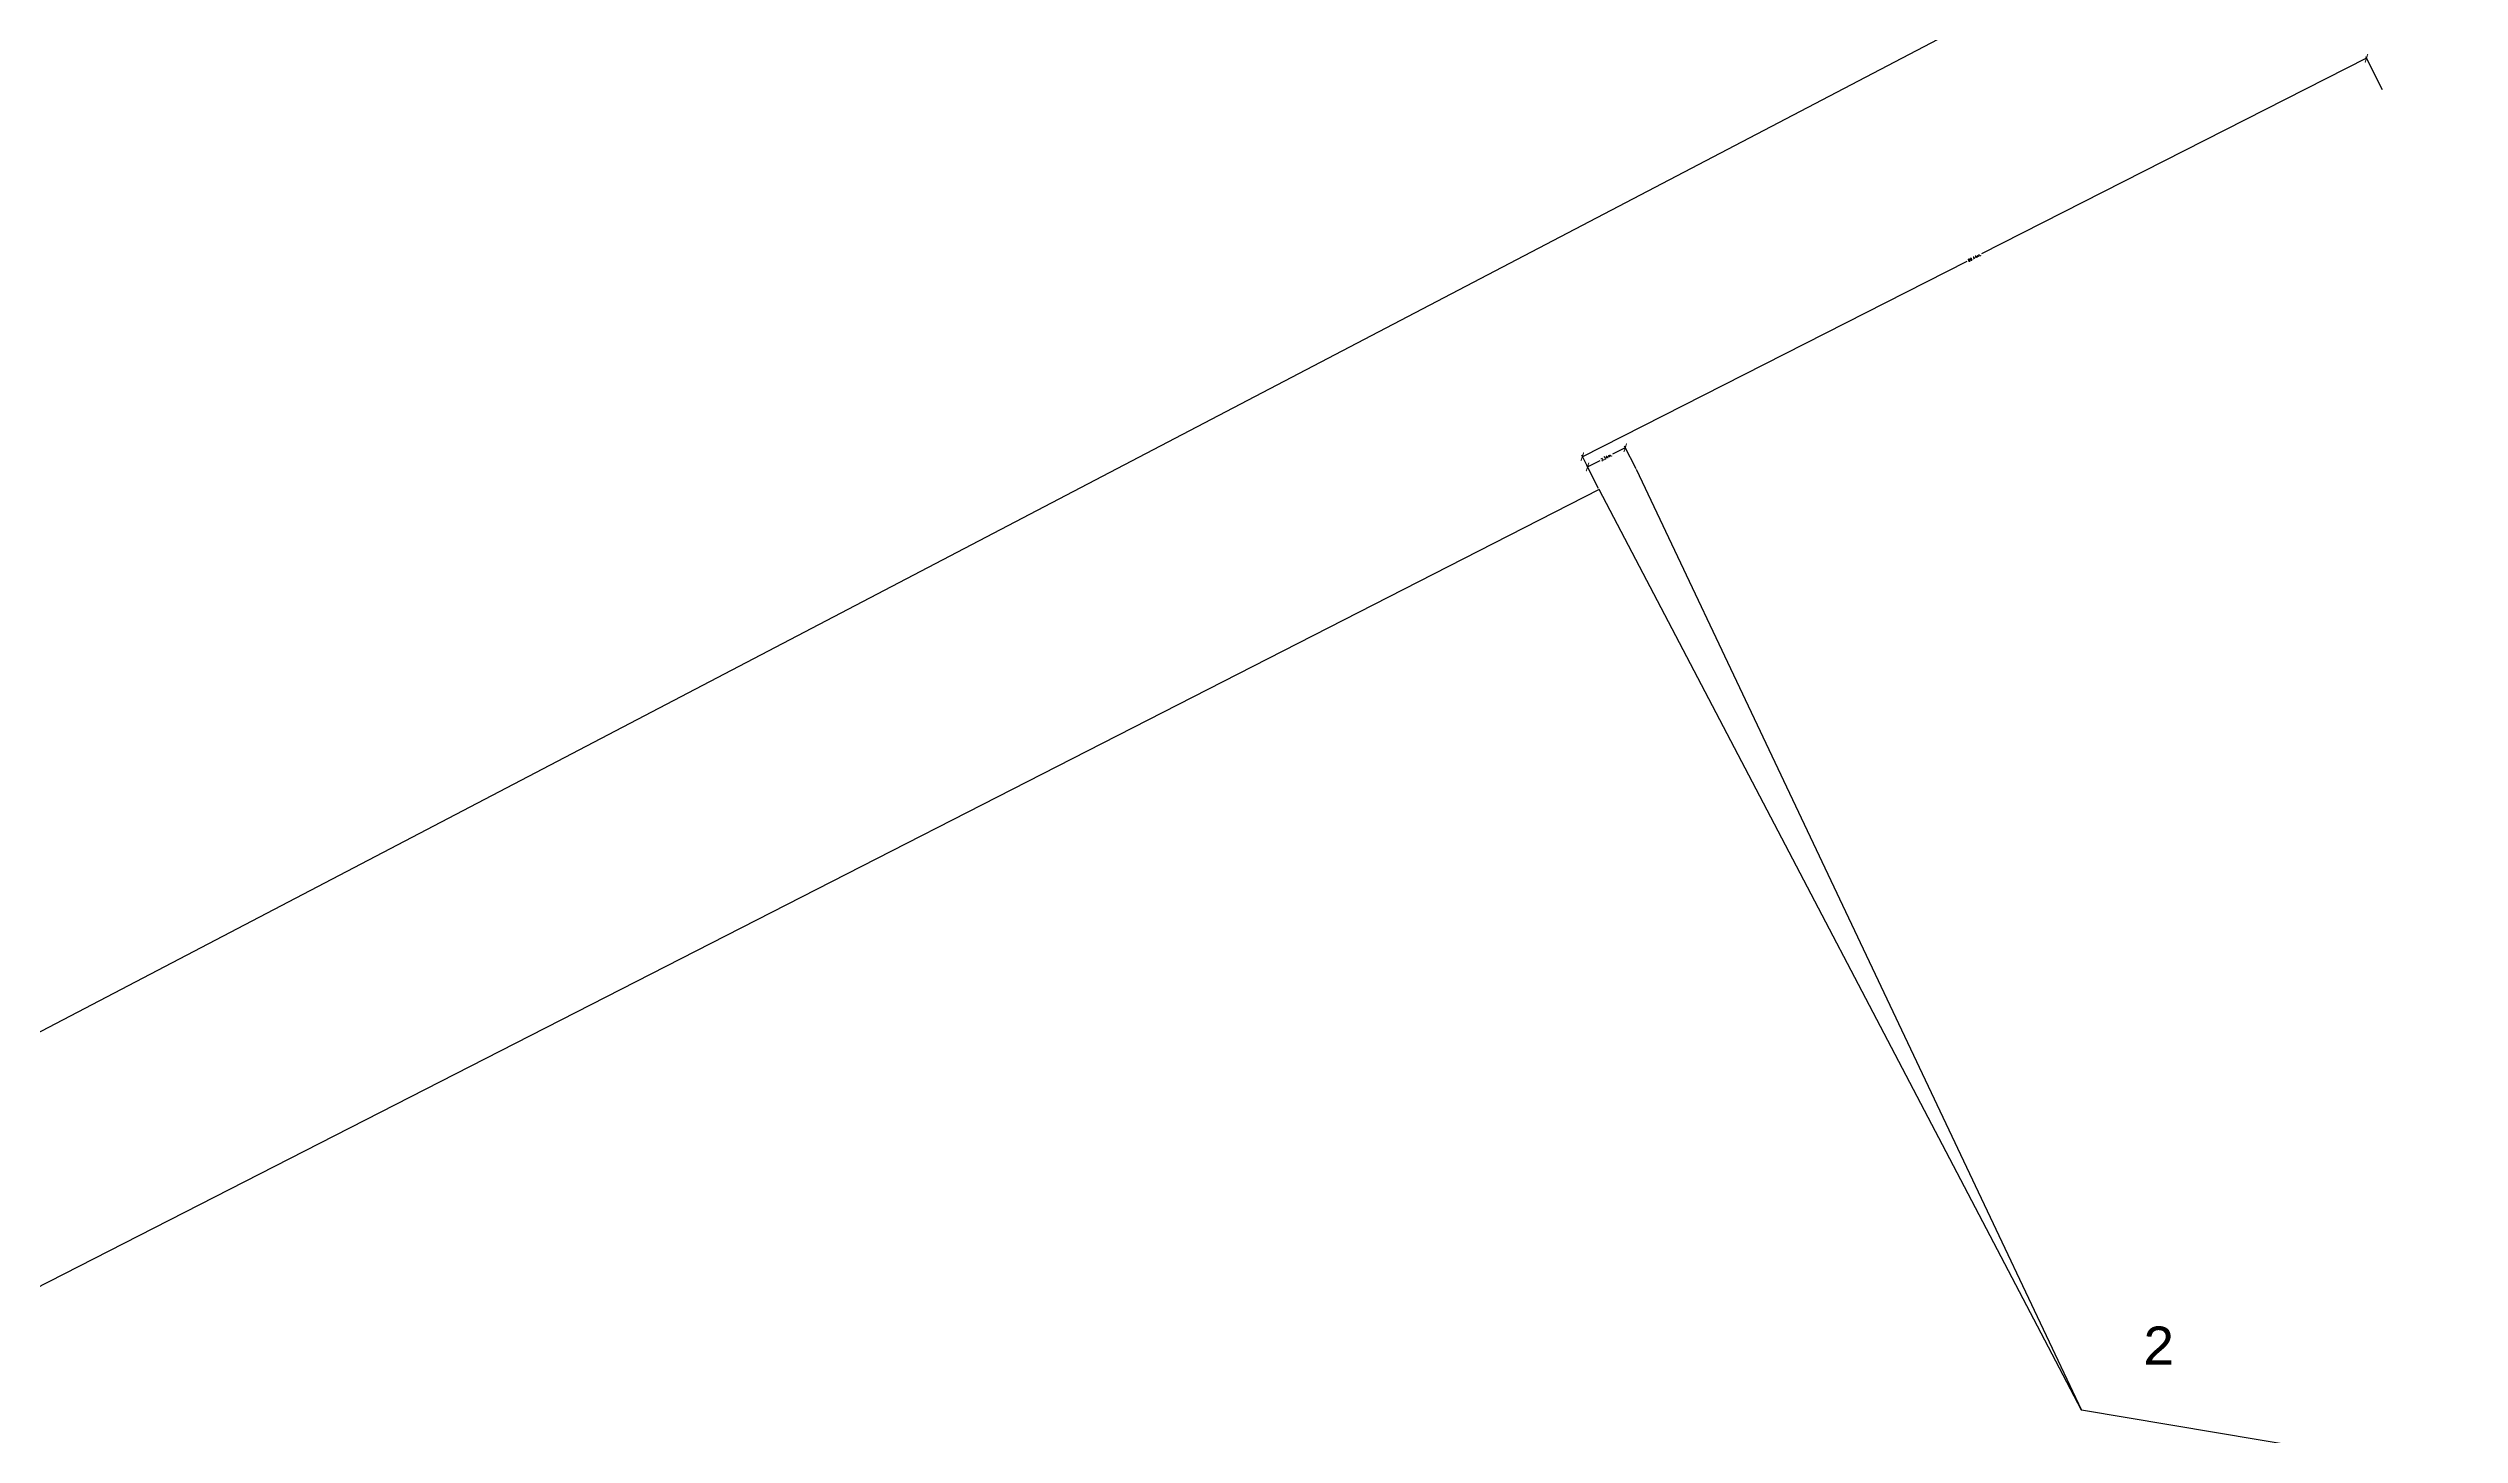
# Model space of a CAD drawing. Header units: millimetres. Extents: x 553705 to 560987, y 1303667 to 1309938.
# Drawn here: x 556536.2 to 556726.5, y 1306620.6 to 1306730.1 of the extents above; entities that cross this region are included whole.
import ezdxf

# ---------------------------------------------------------------- set-up
doc = ezdxf.new("R2010")
doc.units = ezdxf.units.MM
doc.header["$PDMODE"] = 35
doc.header["$PDSIZE"] = 0.5
for name, color, linetype in [('2', 7, 'Continuous'), ('CVL_CUADCON_TIT', 1, 'Continuous'), ('CVL_PUNTO_NUM', 2, 'Continuous')]:
    doc.layers.add(name, color=color, linetype=linetype)
doc.styles.add('MONOTXT4', font='Monotxt4.shx')
doc.styles.add('ROMANS', font='ROMANS', dxfattribs={"height": 0.2})
doc.dimstyles.new('STANDARD$0', dxfattribs={"dimtxt": 0.6, "dimasz": 0.5, "dimexe": 0.125, "dimexo": 0.000625, "dimgap": 0.0625, "dimtad": 0, "dimzin": 1, "dimdsep": 46, "dimtxsty": 'ROMANS', "dimblk1": 'ARCHTICK', "dimblk2": 'ARCHTICK', "dimsah": 1, "dimcen": 2.5, "dimclrd": 1, "dimclre": 1, "dimclrt": 30, "dimaunit": 1, "dimadec": 0, "dimazin": 0, "dimtfac": 1, "dimtix": 1, "dimtofl": 0, "dimtmove": 1, "dimatfit": 3, "dimldrblk": 'ARCHTICK', "dimfxl": 1, "dimtolj": 1, "dimtzin": 1, "dimarcsym": 0})

# ---------------------------------------------------------------- blocks, each defined once
blk = doc.blocks.new('_ARCHTICK')
at = {"color": 0, "linetype": 'ByBlock', "const_width": 0.15}
blk.add_lwpolyline([(-0.5, -0.5), (0.5, 0.5)], dxfattribs=at)
blk = doc.blocks.new('*D398')
at = {"layer": 'CVL_CUADCON_TIT', "color": 1, "lineweight": -2, "ltscale": 0.5, "transparency": 16777216}
for p, q in [((556658.53, 1306695.31), (556657.61, 1306697.11)), ((556657.67, 1306697), (556658.67, 1306697.51)), ((556660.65, 1306698.52), (556659.65, 1306698.01)), ((556661.51, 1306696.84), (556660.59, 1306698.63))]:
    blk.add_line(p, q, dxfattribs=at)
at = {"layer": 'Defpoints', "color": 0, "lineweight": 30, "ltscale": 0.5, "transparency": 16777216}
for p in [(556660.65, 1306698.52), (556658.53, 1306695.31), (556661.51, 1306696.83)]:
    blk.add_point(p, dxfattribs=at)
at = {"layer": 'CVL_CUADCON_TIT', "color": 1, "lineweight": -2, "ltscale": 0.5, "transparency": 16777216, "xscale": 0.5, "yscale": 0.5, "zscale": 0.5}
for p, rotation in [((556660.65, 1306698.52), 27.08625876876549), ((556657.67, 1306697), 207.0862587687655)]:
    blk.add_blockref('_ARCHTICK', p, dxfattribs=dict(at, rotation=rotation))
at = {"layer": 'CVL_CUADCON_TIT', "color": 30, "lineweight": 30, "ltscale": 0.5, "transparency": 16777216, "insert": (556659.16, 1306697.76), "char_height": 0.2, "attachment_point": 5, "rotation": 27.0863, "style": 'ROMANS'}
blk.add_mtext('\\A1;3.34m.', dxfattribs=at)
blk = doc.blocks.new('*D399')
at = {"layer": 'CVL_CUADCON_TIT', "color": 1, "lineweight": -2, "ltscale": 0.5, "transparency": 16777216}
for p, q in [((556719.16, 1306729.28), (556688.78, 1306713.84)), ((556720.43, 1306726.79), (556719.1, 1306729.39)), ((556657.26, 1306697.81), (556687.64, 1306713.25)), ((556658.53, 1306695.31), (556657.21, 1306697.92))]:
    blk.add_line(p, q, dxfattribs=at)
at = {"layer": 'Defpoints', "color": 0, "lineweight": 30, "ltscale": 0.5, "transparency": 16777216}
for p in [(556719.16, 1306729.28), (556720.43, 1306726.79), (556658.53, 1306695.31)]:
    blk.add_point(p, dxfattribs=at)
at = {"layer": 'CVL_CUADCON_TIT', "color": 1, "lineweight": -2, "ltscale": 0.5, "transparency": 16777216, "xscale": 0.5, "yscale": 0.5, "zscale": 0.5}
for p, rotation in [((556719.16, 1306729.28), 26.95353431767596), ((556657.26, 1306697.81), 206.9535343176759)]:
    blk.add_blockref('_ARCHTICK', p, dxfattribs=dict(at, rotation=rotation))
at = {"layer": 'CVL_CUADCON_TIT', "color": 30, "lineweight": 30, "ltscale": 0.5, "transparency": 16777216, "insert": (556688.21, 1306713.54), "char_height": 0.2, "attachment_point": 5, "rotation": 26.9535, "style": 'ROMANS'}
blk.add_mtext('\\A1;69.44m.', dxfattribs=at)

msp = doc.modelspace()

# ---------------------------------------------------------------- linework, layer by layer
at = {"layer": '2', "color": 1, "linetype": 'Continuous'}
msp.add_lwpolyline([(556711.017, 1306744.212), (556332.238, 1306546.02), (556310.422, 1306542.289), (556293.9, 1306543.946), (555894.155, 1306992.654), (555864.416, 1307030.625), (555910.139, 1307204.387), (555796.05, 1307385.338), (555681.852, 1307406.88)], dxfattribs=at)
at = {"layer": 'CVL_CUADCON_TIT', "color": 1, "lineweight": 30, "ltscale": 0.5, "flags": 128}
for points in [[(556791.684, 1306613.969), (556767.04, 1306599.148), (556760.14, 1306611.831), (556696.66, 1306622.51), (556658.579, 1306695.225), (556507.642, 1306618.053), (556478.002, 1306603.302), (556439.056, 1306584.268), (556424.638, 1306576.933), (556401.461, 1306565.925), (556368.468, 1306552.077), (556350.603, 1306544.267), (556327.992, 1306535.097)], [(556661.509, 1306696.835), (556696.66, 1306622.51)]]:
    msp.add_lwpolyline(points, dxfattribs=at)

# ---------------------------------------------------------------- texts
at = {"layer": 'CVL_PUNTO_NUM', "color": 1, "lineweight": 30, "ltscale": 0.5, "style": 'MONOTXT4'}
msp.add_text('2', height=3, dxfattribs=at).set_placement((556701.461, 1306626.109))

# ---------------------------------------------------------------- dimensions: what is measured, and where the dimension line sits
at = {"layer": 'CVL_CUADCON_TIT', "color": 1, "lineweight": 30, "ltscale": 0.5}
for p1, p2, distance, picture, middle in [((556658.5326, 1306695.3127), (556720.4253, 1306726.7854), 2.7992, '*D399', (556688.2102, 1306713.5442)), ((556658.533, 1306695.313), (556661.509, 1306696.835), 1.893, '*D398', (556659.159, 1306697.759))]:
    dim = msp.add_aligned_dim(p1=p1, p2=p2, distance=distance, dimstyle='STANDARD$0', override={"dimpost": 'm.', "dimfxl": 31.75}, dxfattribs=at)
    dim.commit()
    dim.dimension.update_dxf_attribs({"geometry": picture, "text_midpoint": middle})

doc.saveas('drawing.dxf')
